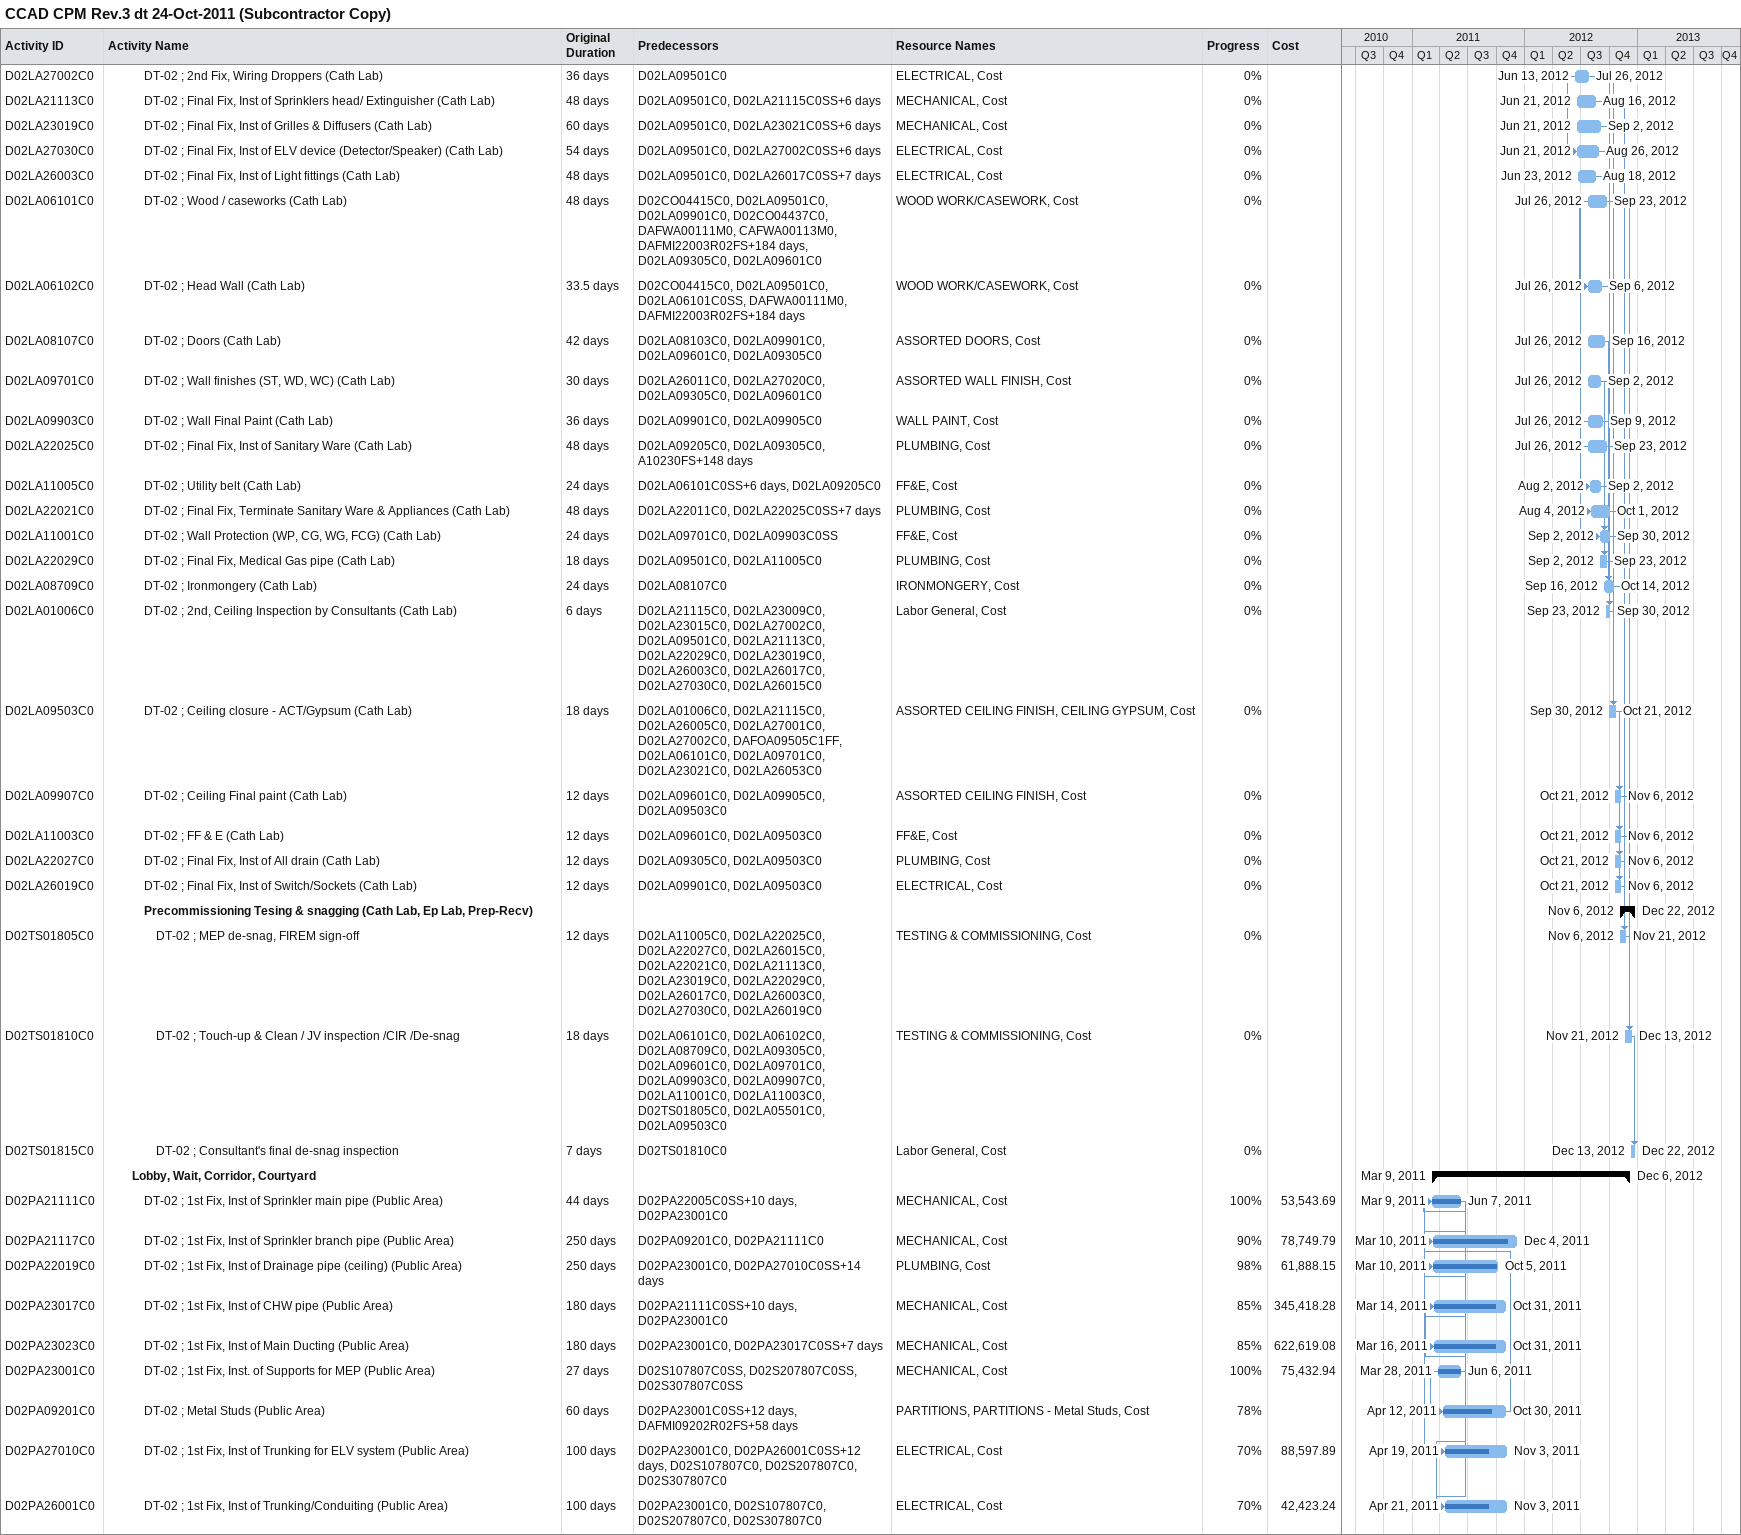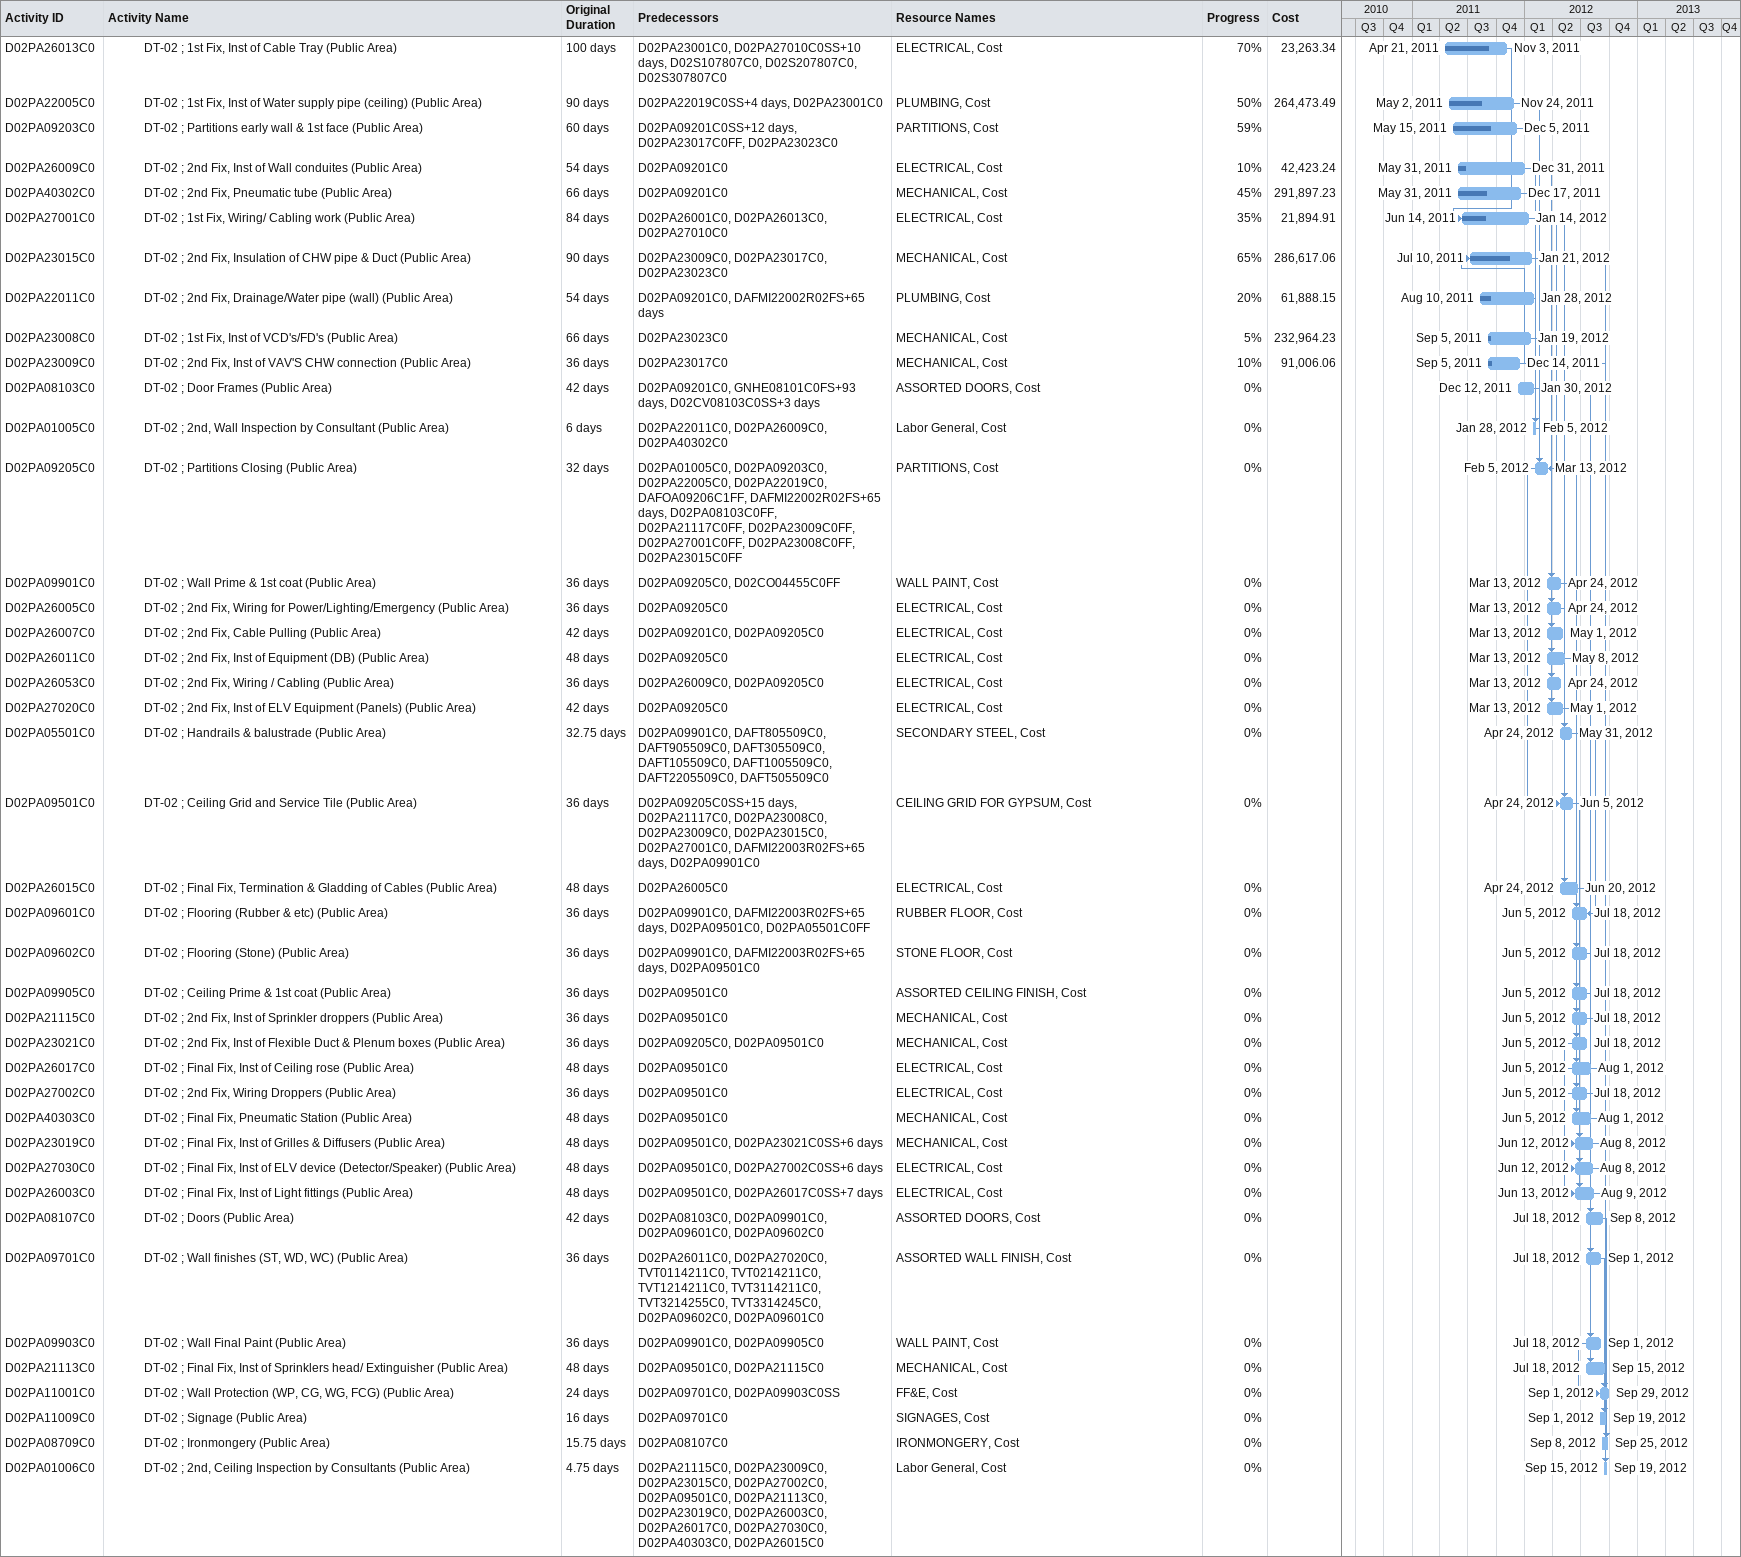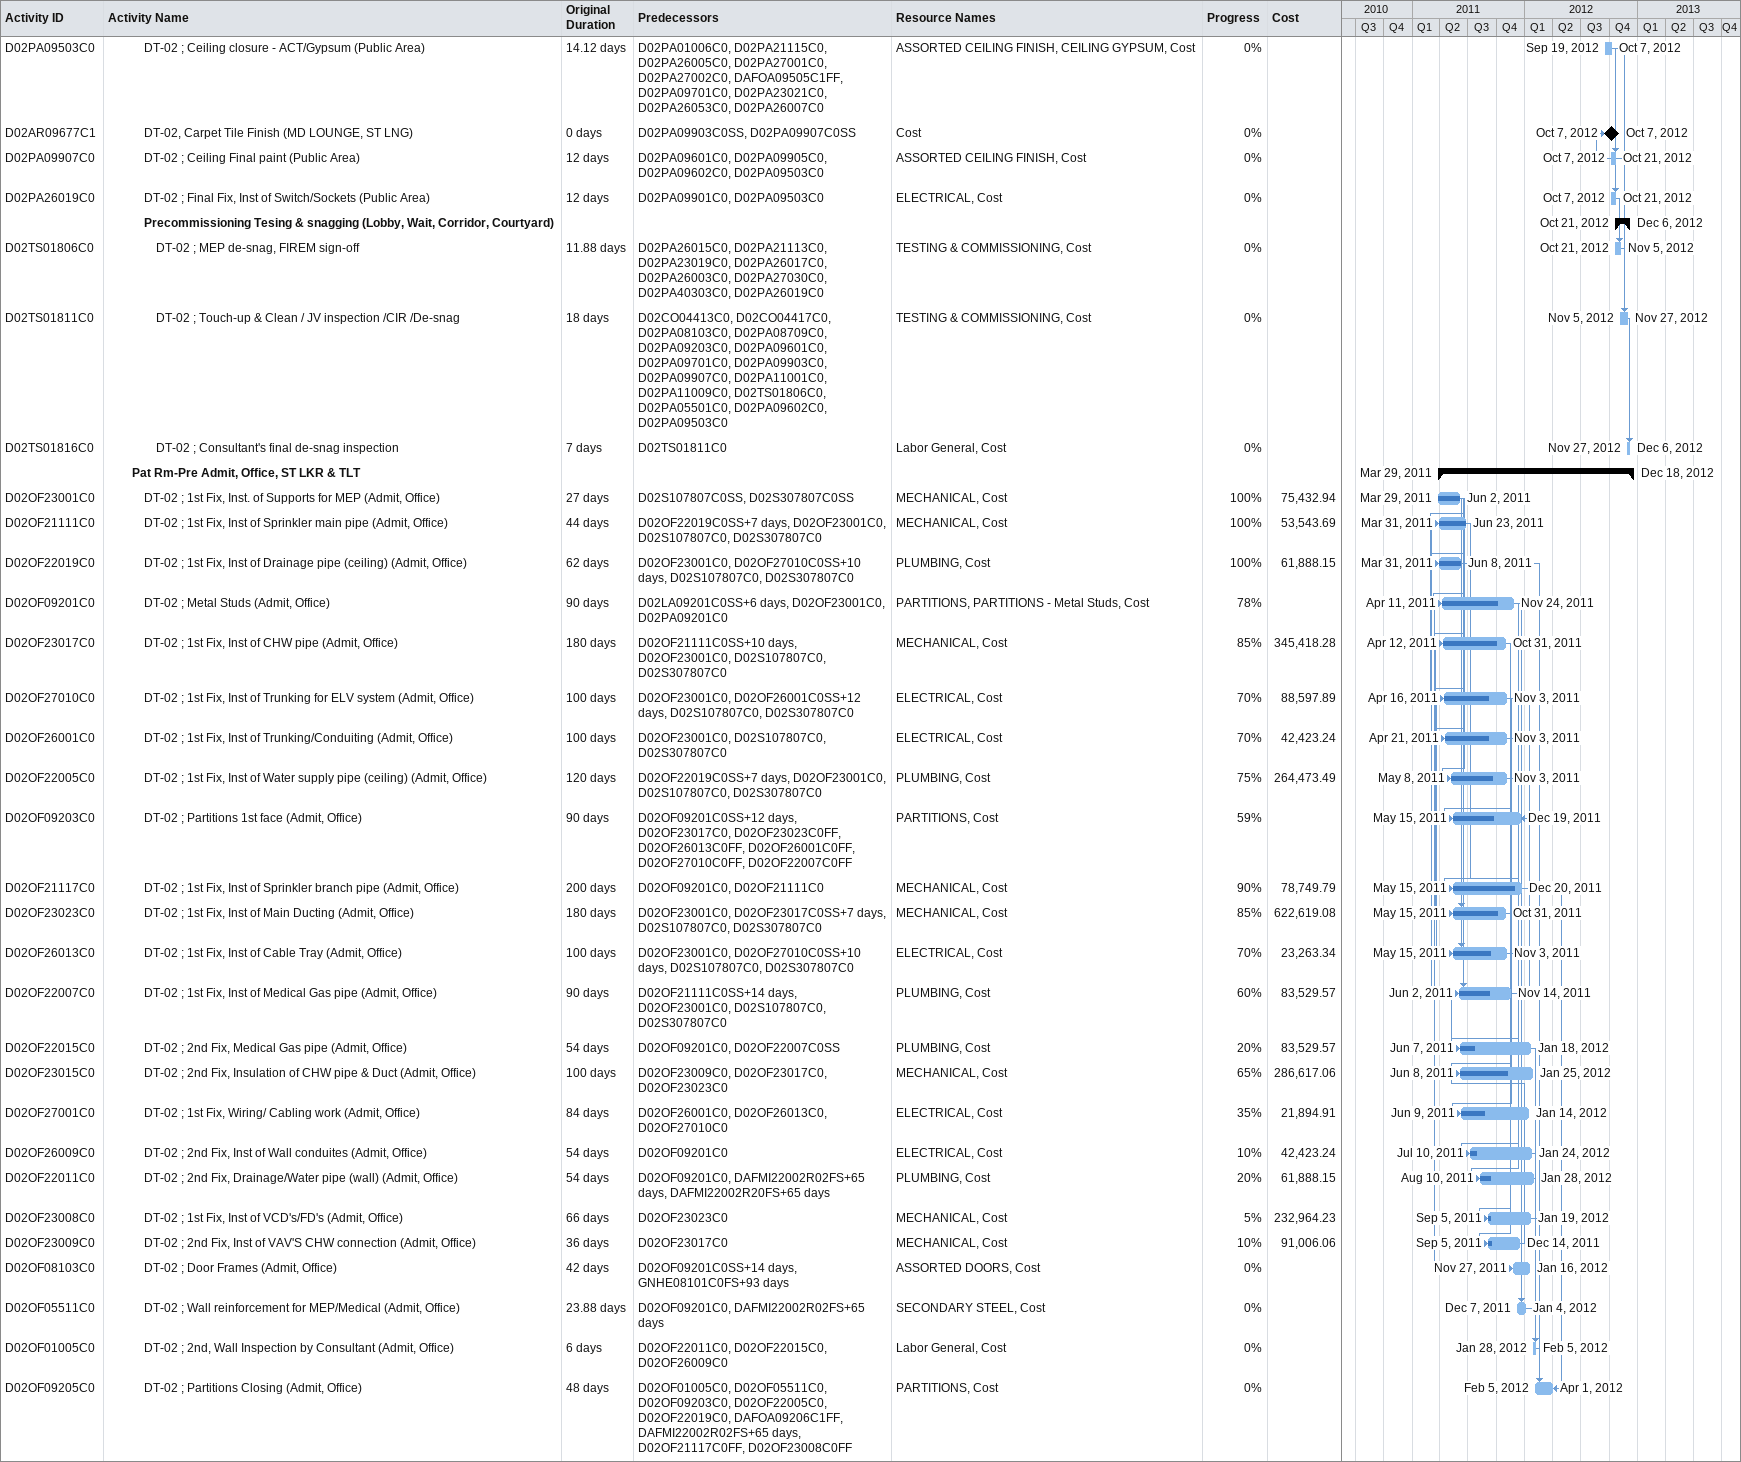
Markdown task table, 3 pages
CCAD CPM Rev.3 dt 24-Oct-2011 (Subcontractor Copy)

| ID | Level | Task | Original duration | Start | Finish | Predecessors | Resources | % complete | Cost |
|---|---|---|---|---|---|---|---|---|---|
| D02LA27002C0 | 4 | DT-02 ; 2nd Fix, Wiring Droppers (Cath Lab) | 36d | 2012-06-13 | 2012-07-26 | D02LA09501C0 | ELECTRICAL, Cost | 0 |  |
| D02LA21113C0 | 4 | DT-02 ; Final Fix, Inst of Sprinklers head/ Extinguisher (Cath Lab) | 48d | 2012-06-21 | 2012-08-16 | D02LA09501C0, D02LA21115C0SS+6d | MECHANICAL, Cost | 0 |  |
| D02LA23019C0 | 4 | DT-02 ; Final Fix, Inst of Grilles & Diffusers (Cath Lab) | 60d | 2012-06-21 | 2012-09-02 | D02LA09501C0, D02LA23021C0SS+6d | MECHANICAL, Cost | 0 |  |
| D02LA27030C0 | 4 | DT-02 ; Final Fix, Inst of ELV device (Detector/Speaker) (Cath Lab) | 54d | 2012-06-21 | 2012-08-26 | D02LA09501C0, D02LA27002C0SS+6d | ELECTRICAL, Cost | 0 |  |
| D02LA26003C0 | 4 | DT-02 ; Final Fix, Inst of Light fittings (Cath Lab) | 48d | 2012-06-23 | 2012-08-18 | D02LA09501C0, D02LA26017C0SS+7d | ELECTRICAL, Cost | 0 |  |
| D02LA06101C0 | 4 | DT-02 ; Wood / caseworks (Cath Lab) | 48d | 2012-07-26 | 2012-09-23 | D02CO04415C0, D02LA09501C0, D02LA09901C0, D02CO04437C0, DAFWA00111M0, CAFWA00113M0, DAFMI22003R02FS+184d, D02LA09305C0, D02LA09601C0 | WOOD WORK/CASEWORK, Cost | 0 |  |
| D02LA06102C0 | 4 | DT-02 ; Head Wall (Cath Lab) | 33.5d | 2012-07-26 | 2012-09-06 | D02CO04415C0, D02LA09501C0, D02LA06101C0SS, DAFWA00111M0, DAFMI22003R02FS+184d | WOOD WORK/CASEWORK, Cost | 0 |  |
| D02LA08107C0 | 4 | DT-02 ; Doors (Cath Lab) | 42d | 2012-07-26 | 2012-09-16 | D02LA08103C0, D02LA09901C0, D02LA09601C0, D02LA09305C0 | ASSORTED DOORS, Cost | 0 |  |
| D02LA09701C0 | 4 | DT-02 ; Wall finishes (ST, WD, WC) (Cath Lab) | 30d | 2012-07-26 | 2012-09-02 | D02LA26011C0, D02LA27020C0, D02LA09305C0, D02LA09601C0 | ASSORTED WALL FINISH, Cost | 0 |  |
| D02LA09903C0 | 4 | DT-02 ; Wall Final Paint (Cath Lab) | 36d | 2012-07-26 | 2012-09-09 | D02LA09901C0, D02LA09905C0 | WALL PAINT, Cost | 0 |  |
| D02LA22025C0 | 4 | DT-02 ; Final Fix, Inst of Sanitary Ware (Cath Lab) | 48d | 2012-07-26 | 2012-09-23 | D02LA09205C0, D02LA09305C0, A10230FS+148d | PLUMBING, Cost | 0 |  |
| D02LA11005C0 | 4 | DT-02 ; Utility belt (Cath Lab) | 24d | 2012-08-02 | 2012-09-02 | D02LA06101C0SS+6d, D02LA09205C0 | FF&E, Cost | 0 |  |
| D02LA22021C0 | 4 | DT-02 ; Final Fix, Terminate Sanitary Ware & Appliances (Cath Lab) | 48d | 2012-08-04 | 2012-10-01 | D02LA22011C0, D02LA22025C0SS+7d | PLUMBING, Cost | 0 |  |
| D02LA11001C0 | 4 | DT-02 ; Wall Protection (WP, CG, WG, FCG) (Cath Lab) | 24d | 2012-09-02 | 2012-09-30 | D02LA09701C0, D02LA09903C0SS | FF&E, Cost | 0 |  |
| D02LA22029C0 | 4 | DT-02 ; Final Fix, Medical Gas pipe (Cath Lab) | 18d | 2012-09-02 | 2012-09-23 | D02LA09501C0, D02LA11005C0 | PLUMBING, Cost | 0 |  |
| D02LA08709C0 | 4 | DT-02 ; Ironmongery (Cath Lab) | 24d | 2012-09-16 | 2012-10-14 | D02LA08107C0 | IRONMONGERY, Cost | 0 |  |
| D02LA01006C0 | 4 | DT-02 ; 2nd, Ceiling Inspection by Consultants (Cath Lab) | 6d | 2012-09-23 | 2012-09-30 | D02LA21115C0, D02LA23009C0, D02LA23015C0, D02LA27002C0, D02LA09501C0, D02LA21113C0, D02LA22029C0, D02LA23019C0, D02LA26003C0, D02LA26017C0, D02LA27030C0, D02LA26015C0 | Labor General, Cost | 0 |  |
| D02LA09503C0 | 4 | DT-02 ; Ceiling closure - ACT/Gypsum (Cath Lab) | 18d | 2012-09-30 | 2012-10-21 | D02LA01006C0, D02LA21115C0, D02LA26005C0, D02LA27001C0, D02LA27002C0, DAFOA09505C1FF, D02LA06101C0, D02LA09701C0, D02LA23021C0, D02LA26053C0 | ASSORTED CEILING FINISH, CEILING GYPSUM, Cost | 0 |  |
| D02LA09907C0 | 4 | DT-02 ; Ceiling Final paint (Cath Lab) | 12d | 2012-10-21 | 2012-11-06 | D02LA09601C0, D02LA09905C0, D02LA09503C0 | ASSORTED CEILING FINISH, Cost | 0 |  |
| D02LA11003C0 | 4 | DT-02 ; FF & E (Cath Lab) | 12d | 2012-10-21 | 2012-11-06 | D02LA09601C0, D02LA09503C0 | FF&E, Cost | 0 |  |
| D02LA22027C0 | 4 | DT-02 ; Final Fix, Inst of All drain (Cath Lab) | 12d | 2012-10-21 | 2012-11-06 | D02LA09305C0, D02LA09503C0 | PLUMBING, Cost | 0 |  |
| D02LA26019C0 | 4 | DT-02 ; Final Fix, Inst of Switch/Sockets (Cath Lab) | 12d | 2012-10-21 | 2012-11-06 | D02LA09901C0, D02LA09503C0 | ELECTRICAL, Cost | 0 |  |
|  | 4 | **Precommissioning Tesing & snagging (Cath Lab, Ep Lab, Prep-Recv)** |  | 2012-11-06 | 2012-12-22 |  |  |  |  |
| D02TS01805C0 | 5 | DT-02 ; MEP de-snag, FIREM sign-off | 12d | 2012-11-06 | 2012-11-21 | D02LA11005C0, D02LA22025C0, D02LA22027C0, D02LA26015C0, D02LA22021C0, D02LA21113C0, D02LA23019C0, D02LA22029C0, D02LA26017C0, D02LA26003C0, D02LA27030C0, D02LA26019C0 | TESTING & COMMISSIONING, Cost | 0 |  |
| D02TS01810C0 | 5 | DT-02 ; Touch-up & Clean / JV inspection /CIR /De-snag | 18d | 2012-11-21 | 2012-12-13 | D02LA06101C0, D02LA06102C0, D02LA08709C0, D02LA09305C0, D02LA09601C0, D02LA09701C0, D02LA09903C0, D02LA09907C0, D02LA11001C0, D02LA11003C0, D02TS01805C0, D02LA05501C0, D02LA09503C0 | TESTING & COMMISSIONING, Cost | 0 |  |
| D02TS01815C0 | 5 | DT-02 ; Consultant's final de-snag inspection | 7d | 2012-12-13 | 2012-12-22 | D02TS01810C0 | Labor General, Cost | 0 |  |
|  | 3 | **Lobby, Wait, Corridor, Courtyard** |  | 2011-03-09 | 2012-12-06 |  |  |  |  |
| D02PA21111C0 | 4 | DT-02 ; 1st Fix, Inst of Sprinkler main pipe (Public Area) | 44d | 2011-03-09 | 2011-06-07 | D02PA22005C0SS+10d, D02PA23001C0 | MECHANICAL, Cost | 100 | 53543.69 |
| D02PA21117C0 | 4 | DT-02 ; 1st Fix, Inst of Sprinkler branch pipe (Public Area) | 250d | 2011-03-10 | 2011-12-04 | D02PA09201C0, D02PA21111C0 | MECHANICAL, Cost | 90 | 78749.79 |
| D02PA22019C0 | 4 | DT-02 ; 1st Fix, Inst of Drainage pipe (ceiling) (Public Area) | 250d | 2011-03-10 | 2011-10-05 | D02PA23001C0, D02PA27010C0SS+14d | PLUMBING, Cost | 98 | 61888.15 |
| D02PA23017C0 | 4 | DT-02 ; 1st Fix, Inst of CHW pipe (Public Area) | 180d | 2011-03-14 | 2011-10-31 | D02PA21111C0SS+10d, D02PA23001C0 | MECHANICAL, Cost | 85 | 345418.28 |
| D02PA23023C0 | 4 | DT-02 ; 1st Fix, Inst of Main Ducting (Public Area) | 180d | 2011-03-16 | 2011-10-31 | D02PA23001C0, D02PA23017C0SS+7d | MECHANICAL, Cost | 85 | 622619.08 |
| D02PA23001C0 | 4 | DT-02 ; 1st Fix, Inst. of Supports for MEP (Public Area) | 27d | 2011-03-28 | 2011-06-06 | D02S107807C0SS, D02S207807C0SS, D02S307807C0SS | MECHANICAL, Cost | 100 | 75432.94 |
| D02PA09201C0 | 4 | DT-02 ; Metal Studs (Public Area) | 60d | 2011-04-12 | 2011-10-30 | D02PA23001C0SS+12d, DAFMI09202R02FS+58d | PARTITIONS, PARTITIONS - Metal Studs, Cost | 78 |  |
| D02PA27010C0 | 4 | DT-02 ; 1st Fix, Inst of Trunking for ELV system (Public Area) | 100d | 2011-04-19 | 2011-11-03 | D02PA23001C0, D02PA26001C0SS+12d, D02S107807C0, D02S207807C0, D02S307807C0 | ELECTRICAL, Cost | 70 | 88597.89 |
| D02PA26001C0 | 4 | DT-02 ; 1st Fix, Inst of Trunking/Conduiting (Public Area) | 100d | 2011-04-21 | 2011-11-03 | D02PA23001C0, D02S107807C0, D02S207807C0, D02S307807C0 | ELECTRICAL, Cost | 70 | 42423.24 |
| D02PA26013C0 | 4 | DT-02 ; 1st Fix, Inst of Cable Tray (Public Area) | 100d | 2011-04-21 | 2011-11-03 | D02PA23001C0, D02PA27010C0SS+10d, D02S107807C0, D02S207807C0, D02S307807C0 | ELECTRICAL, Cost | 70 | 23263.34 |
| D02PA22005C0 | 4 | DT-02 ; 1st Fix, Inst of Water supply pipe (ceiling) (Public Area) | 90d | 2011-05-02 | 2011-11-24 | D02PA22019C0SS+4d, D02PA23001C0 | PLUMBING, Cost | 50 | 264473.49 |
| D02PA09203C0 | 4 | DT-02 ; Partitions early wall & 1st face (Public Area) | 60d | 2011-05-15 | 2011-12-05 | D02PA09201C0SS+12d, D02PA23017C0FF, D02PA23023C0 | PARTITIONS, Cost | 59 |  |
| D02PA26009C0 | 4 | DT-02 ; 2nd Fix, Inst of Wall conduites (Public Area) | 54d | 2011-05-31 | 2011-12-31 | D02PA09201C0 | ELECTRICAL, Cost | 10 | 42423.24 |
| D02PA40302C0 | 4 | DT-02 ; 2nd Fix, Pneumatic tube (Public Area) | 66d | 2011-05-31 | 2011-12-17 | D02PA09201C0 | MECHANICAL, Cost | 45 | 291897.23 |
| D02PA27001C0 | 4 | DT-02 ; 1st Fix, Wiring/ Cabling work (Public Area) | 84d | 2011-06-14 | 2012-01-14 | D02PA26001C0, D02PA26013C0, D02PA27010C0 | ELECTRICAL, Cost | 35 | 21894.91 |
| D02PA23015C0 | 4 | DT-02 ; 2nd Fix, Insulation of CHW pipe & Duct (Public Area) | 90d | 2011-07-10 | 2012-01-21 | D02PA23009C0, D02PA23017C0, D02PA23023C0 | MECHANICAL, Cost | 65 | 286617.06 |
| D02PA22011C0 | 4 | DT-02 ; 2nd Fix, Drainage/Water pipe (wall) (Public Area) | 54d | 2011-08-10 | 2012-01-28 | D02PA09201C0, DAFMI22002R02FS+65d | PLUMBING, Cost | 20 | 61888.15 |
| D02PA23008C0 | 4 | DT-02 ; 1st Fix, Inst of VCD's/FD's (Public Area) | 66d | 2011-09-05 | 2012-01-19 | D02PA23023C0 | MECHANICAL, Cost | 5 | 232964.23 |
| D02PA23009C0 | 4 | DT-02 ; 2nd Fix, Inst of VAV'S CHW connection (Public Area) | 36d | 2011-09-05 | 2011-12-14 | D02PA23017C0 | MECHANICAL, Cost | 10 | 91006.06 |
| D02PA08103C0 | 4 | DT-02 ; Door Frames (Public Area) | 42d | 2011-12-12 | 2012-01-30 | D02PA09201C0, GNHE08101C0FS+93d, D02CV08103C0SS+3d | ASSORTED DOORS, Cost | 0 |  |
| D02PA01005C0 | 4 | DT-02 ; 2nd, Wall Inspection by Consultant (Public Area) | 6d | 2012-01-28 | 2012-02-05 | D02PA22011C0, D02PA26009C0, D02PA40302C0 | Labor General, Cost | 0 |  |
| D02PA09205C0 | 4 | DT-02 ; Partitions Closing (Public Area) | 32d | 2012-02-05 | 2012-03-13 | D02PA01005C0, D02PA09203C0, D02PA22005C0, D02PA22019C0, DAFOA09206C1FF, DAFMI22002R02FS+65d, D02PA08103C0FF, D02PA21117C0FF, D02PA23009C0FF, D02PA27001C0FF, D02PA23008C0FF, D02PA23015C0FF | PARTITIONS, Cost | 0 |  |
| D02PA09901C0 | 4 | DT-02 ; Wall Prime & 1st coat (Public Area) | 36d | 2012-03-13 | 2012-04-24 | D02PA09205C0, D02CO04455C0FF | WALL PAINT, Cost | 0 |  |
| D02PA26005C0 | 4 | DT-02 ; 2nd Fix, Wiring for Power/Lighting/Emergency (Public Area) | 36d | 2012-03-13 | 2012-04-24 | D02PA09205C0 | ELECTRICAL, Cost | 0 |  |
| D02PA26007C0 | 4 | DT-02 ; 2nd Fix, Cable Pulling (Public Area) | 42d | 2012-03-13 | 2012-05-01 | D02PA09201C0, D02PA09205C0 | ELECTRICAL, Cost | 0 |  |
| D02PA26011C0 | 4 | DT-02 ; 2nd Fix, Inst of Equipment (DB) (Public Area) | 48d | 2012-03-13 | 2012-05-08 | D02PA09205C0 | ELECTRICAL, Cost | 0 |  |
| D02PA26053C0 | 4 | DT-02 ; 2nd Fix, Wiring / Cabling (Public Area) | 36d | 2012-03-13 | 2012-04-24 | D02PA26009C0, D02PA09205C0 | ELECTRICAL, Cost | 0 |  |
| D02PA27020C0 | 4 | DT-02 ; 2nd Fix, Inst of ELV Equipment (Panels) (Public Area) | 42d | 2012-03-13 | 2012-05-01 | D02PA09205C0 | ELECTRICAL, Cost | 0 |  |
| D02PA05501C0 | 4 | DT-02 ; Handrails & balustrade (Public Area) | 32.75d | 2012-04-24 | 2012-05-31 | D02PA09901C0, DAFT805509C0, DAFT905509C0, DAFT305509C0, DAFT105509C0, DAFT1005509C0, DAFT2205509C0, DAFT505509C0 | SECONDARY STEEL, Cost | 0 |  |
| D02PA09501C0 | 4 | DT-02 ; Ceiling Grid and Service Tile (Public Area) | 36d | 2012-04-24 | 2012-06-05 | D02PA09205C0SS+15d, D02PA21117C0, D02PA23008C0, D02PA23009C0, D02PA23015C0, D02PA27001C0, DAFMI22003R02FS+65d, D02PA09901C0 | CEILING GRID FOR GYPSUM, Cost | 0 |  |
| D02PA26015C0 | 4 | DT-02 ; Final Fix, Termination & Gladding of Cables (Public Area) | 48d | 2012-04-24 | 2012-06-20 | D02PA26005C0 | ELECTRICAL, Cost | 0 |  |
| D02PA09601C0 | 4 | DT-02 ; Flooring (Rubber & etc) (Public Area) | 36d | 2012-06-05 | 2012-07-18 | D02PA09901C0, DAFMI22003R02FS+65d, D02PA09501C0, D02PA05501C0FF | RUBBER FLOOR, Cost | 0 |  |
| D02PA09602C0 | 4 | DT-02 ; Flooring (Stone) (Public Area) | 36d | 2012-06-05 | 2012-07-18 | D02PA09901C0, DAFMI22003R02FS+65d, D02PA09501C0 | STONE FLOOR, Cost | 0 |  |
| D02PA09905C0 | 4 | DT-02 ; Ceiling Prime & 1st coat (Public Area) | 36d | 2012-06-05 | 2012-07-18 | D02PA09501C0 | ASSORTED CEILING FINISH, Cost | 0 |  |
| D02PA21115C0 | 4 | DT-02 ; 2nd Fix, Inst of Sprinkler droppers (Public Area) | 36d | 2012-06-05 | 2012-07-18 | D02PA09501C0 | MECHANICAL, Cost | 0 |  |
| D02PA23021C0 | 4 | DT-02 ; 2nd Fix, Inst of Flexible Duct & Plenum boxes (Public Area) | 36d | 2012-06-05 | 2012-07-18 | D02PA09205C0, D02PA09501C0 | MECHANICAL, Cost | 0 |  |
| D02PA26017C0 | 4 | DT-02 ; Final Fix, Inst of Ceiling rose (Public Area) | 48d | 2012-06-05 | 2012-08-01 | D02PA09501C0 | ELECTRICAL, Cost | 0 |  |
| D02PA27002C0 | 4 | DT-02 ; 2nd Fix, Wiring Droppers (Public Area) | 36d | 2012-06-05 | 2012-07-18 | D02PA09501C0 | ELECTRICAL, Cost | 0 |  |
| D02PA40303C0 | 4 | DT-02 ; Final Fix, Pneumatic Station (Public Area) | 48d | 2012-06-05 | 2012-08-01 | D02PA09501C0 | MECHANICAL, Cost | 0 |  |
| D02PA23019C0 | 4 | DT-02 ; Final Fix, Inst of Grilles & Diffusers (Public Area) | 48d | 2012-06-12 | 2012-08-08 | D02PA09501C0, D02PA23021C0SS+6d | MECHANICAL, Cost | 0 |  |
| D02PA27030C0 | 4 | DT-02 ; Final Fix, Inst of ELV device (Detector/Speaker) (Public Area) | 48d | 2012-06-12 | 2012-08-08 | D02PA09501C0, D02PA27002C0SS+6d | ELECTRICAL, Cost | 0 |  |
| D02PA26003C0 | 4 | DT-02 ; Final Fix, Inst of Light fittings (Public Area) | 48d | 2012-06-13 | 2012-08-09 | D02PA09501C0, D02PA26017C0SS+7d | ELECTRICAL, Cost | 0 |  |
| D02PA08107C0 | 4 | DT-02 ; Doors (Public Area) | 42d | 2012-07-18 | 2012-09-08 | D02PA08103C0, D02PA09901C0, D02PA09601C0, D02PA09602C0 | ASSORTED DOORS, Cost | 0 |  |
| D02PA09701C0 | 4 | DT-02 ; Wall finishes (ST, WD, WC) (Public Area) | 36d | 2012-07-18 | 2012-09-01 | D02PA26011C0, D02PA27020C0, TVT0114211C0, TVT0214211C0, TVT1214211C0, TVT3114211C0, TVT3214255C0, TVT3314245C0, D02PA09602C0, D02PA09601C0 | ASSORTED WALL FINISH, Cost | 0 |  |
| D02PA09903C0 | 4 | DT-02 ; Wall Final Paint (Public Area) | 36d | 2012-07-18 | 2012-09-01 | D02PA09901C0, D02PA09905C0 | WALL PAINT, Cost | 0 |  |
| D02PA21113C0 | 4 | DT-02 ; Final Fix, Inst of Sprinklers head/ Extinguisher (Public Area) | 48d | 2012-07-18 | 2012-09-15 | D02PA09501C0, D02PA21115C0 | MECHANICAL, Cost | 0 |  |
| D02PA11001C0 | 4 | DT-02 ; Wall Protection (WP, CG, WG, FCG) (Public Area) | 24d | 2012-09-01 | 2012-09-29 | D02PA09701C0, D02PA09903C0SS | FF&E, Cost | 0 |  |
| D02PA11009C0 | 4 | DT-02 ; Signage (Public Area) | 16d | 2012-09-01 | 2012-09-19 | D02PA09701C0 | SIGNAGES, Cost | 0 |  |
| D02PA08709C0 | 4 | DT-02 ; Ironmongery (Public Area) | 15.75d | 2012-09-08 | 2012-09-25 | D02PA08107C0 | IRONMONGERY, Cost | 0 |  |
| D02PA01006C0 | 4 | DT-02 ; 2nd, Ceiling Inspection by Consultants (Public Area) | 4.75d | 2012-09-15 | 2012-09-19 | D02PA21115C0, D02PA23009C0, D02PA23015C0, D02PA27002C0, D02PA09501C0, D02PA21113C0, D02PA23019C0, D02PA26003C0, D02PA26017C0, D02PA27030C0, D02PA40303C0, D02PA26015C0 | Labor General, Cost | 0 |  |
| D02PA09503C0 | 4 | DT-02 ; Ceiling closure - ACT/Gypsum (Public Area) | 14.12d | 2012-09-19 | 2012-10-07 | D02PA01006C0, D02PA21115C0, D02PA26005C0, D02PA27001C0, D02PA27002C0, DAFOA09505C1FF, D02PA09701C0, D02PA23021C0, D02PA26053C0, D02PA26007C0 | ASSORTED CEILING FINISH, CEILING GYPSUM, Cost | 0 |  |
| D02AR09677C1 | 4 | DT-02, Carpet Tile Finish (MD LOUNGE, ST LNG) | 0d | 2012-10-07 | 2012-10-07 | D02PA09903C0SS, D02PA09907C0SS | Cost | 0 |  |
| D02PA09907C0 | 4 | DT-02 ; Ceiling Final paint (Public Area) | 12d | 2012-10-07 | 2012-10-21 | D02PA09601C0, D02PA09905C0, D02PA09602C0, D02PA09503C0 | ASSORTED CEILING FINISH, Cost | 0 |  |
| D02PA26019C0 | 4 | DT-02 ; Final Fix, Inst of Switch/Sockets (Public Area) | 12d | 2012-10-07 | 2012-10-21 | D02PA09901C0, D02PA09503C0 | ELECTRICAL, Cost | 0 |  |
|  | 4 | **Precommissioning Tesing & snagging (Lobby, Wait, Corridor, Courtyard)** |  | 2012-10-21 | 2012-12-06 |  |  |  |  |
| D02TS01806C0 | 5 | DT-02 ; MEP de-snag, FIREM sign-off | 11.88d | 2012-10-21 | 2012-11-05 | D02PA26015C0, D02PA21113C0, D02PA23019C0, D02PA26017C0, D02PA26003C0, D02PA27030C0, D02PA40303C0, D02PA26019C0 | TESTING & COMMISSIONING, Cost | 0 |  |
| D02TS01811C0 | 5 | DT-02 ; Touch-up & Clean / JV inspection /CIR /De-snag | 18d | 2012-11-05 | 2012-11-27 | D02CO04413C0, D02CO04417C0, D02PA08103C0, D02PA08709C0, D02PA09203C0, D02PA09601C0, D02PA09701C0, D02PA09903C0, D02PA09907C0, D02PA11001C0, D02PA11009C0, D02TS01806C0, D02PA05501C0, D02PA09602C0, D02PA09503C0 | TESTING & COMMISSIONING, Cost | 0 |  |
| D02TS01816C0 | 5 | DT-02 ; Consultant's final de-snag inspection | 7d | 2012-11-27 | 2012-12-06 | D02TS01811C0 | Labor General, Cost | 0 |  |
|  | 3 | **Pat Rm-Pre Admit, Office, ST LKR & TLT** |  | 2011-03-29 | 2012-12-18 |  |  |  |  |
| D02OF23001C0 | 4 | DT-02 ; 1st Fix, Inst. of Supports for MEP (Admit, Office) | 27d | 2011-03-29 | 2011-06-02 | D02S107807C0SS, D02S307807C0SS | MECHANICAL, Cost | 100 | 75432.94 |
| D02OF21111C0 | 4 | DT-02 ; 1st Fix, Inst of Sprinkler main pipe (Admit, Office) | 44d | 2011-03-31 | 2011-06-23 | D02OF22019C0SS+7d, D02OF23001C0, D02S107807C0, D02S307807C0 | MECHANICAL, Cost | 100 | 53543.69 |
| D02OF22019C0 | 4 | DT-02 ; 1st Fix, Inst of Drainage pipe (ceiling) (Admit, Office) | 62d | 2011-03-31 | 2011-06-08 | D02OF23001C0, D02OF27010C0SS+10d, D02S107807C0, D02S307807C0 | PLUMBING, Cost | 100 | 61888.15 |
| D02OF09201C0 | 4 | DT-02 ; Metal Studs (Admit, Office) | 90d | 2011-04-11 | 2011-11-24 | D02LA09201C0SS+6d, D02OF23001C0, D02PA09201C0 | PARTITIONS, PARTITIONS - Metal Studs, Cost | 78 |  |
| D02OF23017C0 | 4 | DT-02 ; 1st Fix, Inst of CHW pipe (Admit, Office) | 180d | 2011-04-12 | 2011-10-31 | D02OF21111C0SS+10d, D02OF23001C0, D02S107807C0, D02S307807C0 | MECHANICAL, Cost | 85 | 345418.28 |
| D02OF27010C0 | 4 | DT-02 ; 1st Fix, Inst of Trunking for ELV system (Admit, Office) | 100d | 2011-04-16 | 2011-11-03 | D02OF23001C0, D02OF26001C0SS+12d, D02S107807C0, D02S307807C0 | ELECTRICAL, Cost | 70 | 88597.89 |
| D02OF26001C0 | 4 | DT-02 ; 1st Fix, Inst of Trunking/Conduiting (Admit, Office) | 100d | 2011-04-21 | 2011-11-03 | D02OF23001C0, D02S107807C0, D02S307807C0 | ELECTRICAL, Cost | 70 | 42423.24 |
| D02OF22005C0 | 4 | DT-02 ; 1st Fix, Inst of Water supply pipe (ceiling) (Admit, Office) | 120d | 2011-05-08 | 2011-11-03 | D02OF22019C0SS+7d, D02OF23001C0, D02S107807C0, D02S307807C0 | PLUMBING, Cost | 75 | 264473.49 |
| D02OF09203C0 | 4 | DT-02 ; Partitions 1st face (Admit, Office) | 90d | 2011-05-15 | 2011-12-19 | D02OF09201C0SS+12d, D02OF23017C0, D02OF23023C0FF, D02OF26013C0FF, D02OF26001C0FF, D02OF27010C0FF, D02OF22007C0FF | PARTITIONS, Cost | 59 |  |
| D02OF21117C0 | 4 | DT-02 ; 1st Fix, Inst of Sprinkler branch pipe (Admit, Office) | 200d | 2011-05-15 | 2011-12-20 | D02OF09201C0, D02OF21111C0 | MECHANICAL, Cost | 90 | 78749.79 |
| D02OF23023C0 | 4 | DT-02 ; 1st Fix, Inst of Main Ducting (Admit, Office) | 180d | 2011-05-15 | 2011-10-31 | D02OF23001C0, D02OF23017C0SS+7d, D02S107807C0, D02S307807C0 | MECHANICAL, Cost | 85 | 622619.08 |
| D02OF26013C0 | 4 | DT-02 ; 1st Fix, Inst of Cable Tray (Admit, Office) | 100d | 2011-05-15 | 2011-11-03 | D02OF23001C0, D02OF27010C0SS+10d, D02S107807C0, D02S307807C0 | ELECTRICAL, Cost | 70 | 23263.34 |
| D02OF22007C0 | 4 | DT-02 ; 1st Fix, Inst of Medical Gas pipe (Admit, Office) | 90d | 2011-06-02 | 2011-11-14 | D02OF21111C0SS+14d, D02OF23001C0, D02S107807C0, D02S307807C0 | PLUMBING, Cost | 60 | 83529.57 |
| D02OF22015C0 | 4 | DT-02 ; 2nd Fix, Medical Gas pipe (Admit, Office) | 54d | 2011-06-07 | 2012-01-18 | D02OF09201C0, D02OF22007C0SS | PLUMBING, Cost | 20 | 83529.57 |
| D02OF23015C0 | 4 | DT-02 ; 2nd Fix, Insulation of CHW pipe & Duct (Admit, Office) | 100d | 2011-06-08 | 2012-01-25 | D02OF23009C0, D02OF23017C0, D02OF23023C0 | MECHANICAL, Cost | 65 | 286617.06 |
| D02OF27001C0 | 4 | DT-02 ; 1st Fix, Wiring/ Cabling work (Admit, Office) | 84d | 2011-06-09 | 2012-01-14 | D02OF26001C0, D02OF26013C0, D02OF27010C0 | ELECTRICAL, Cost | 35 | 21894.91 |
| D02OF26009C0 | 4 | DT-02 ; 2nd Fix, Inst of Wall conduites (Admit, Office) | 54d | 2011-07-10 | 2012-01-24 | D02OF09201C0 | ELECTRICAL, Cost | 10 | 42423.24 |
| D02OF22011C0 | 4 | DT-02 ; 2nd Fix, Drainage/Water pipe (wall) (Admit, Office) | 54d | 2011-08-10 | 2012-01-28 | D02OF09201C0, DAFMI22002R02FS+65d, DAFMI22002R20FS+65d | PLUMBING, Cost | 20 | 61888.15 |
| D02OF23008C0 | 4 | DT-02 ; 1st Fix, Inst of VCD's/FD's (Admit, Office) | 66d | 2011-09-05 | 2012-01-19 | D02OF23023C0 | MECHANICAL, Cost | 5 | 232964.23 |
| D02OF23009C0 | 4 | DT-02 ; 2nd Fix, Inst of VAV'S CHW connection (Admit, Office) | 36d | 2011-09-05 | 2011-12-14 | D02OF23017C0 | MECHANICAL, Cost | 10 | 91006.06 |
| D02OF08103C0 | 4 | DT-02 ; Door Frames (Admit, Office) | 42d | 2011-11-27 | 2012-01-16 | D02OF09201C0SS+14d, GNHE08101C0FS+93d | ASSORTED DOORS, Cost | 0 |  |
| D02OF05511C0 | 4 | DT-02 ; Wall reinforcement for MEP/Medical (Admit, Office) | 23.88d | 2011-12-07 | 2012-01-04 | D02OF09201C0, DAFMI22002R02FS+65d | SECONDARY STEEL, Cost | 0 |  |
| D02OF01005C0 | 4 | DT-02 ; 2nd, Wall Inspection by Consultant (Admit, Office) | 6d | 2012-01-28 | 2012-02-05 | D02OF22011C0, D02OF22015C0, D02OF26009C0 | Labor General, Cost | 0 |  |
| D02OF09205C0 | 4 | DT-02 ; Partitions Closing (Admit, Office) | 48d | 2012-02-05 | 2012-04-01 | D02OF01005C0, D02OF05511C0, D02OF09203C0, D02OF22005C0, D02OF22019C0, DAFOA09206C1FF, DAFMI22002R02FS+65d, D02OF21117C0FF, D02OF23008C0FF | PARTITIONS, Cost | 0 |  |
